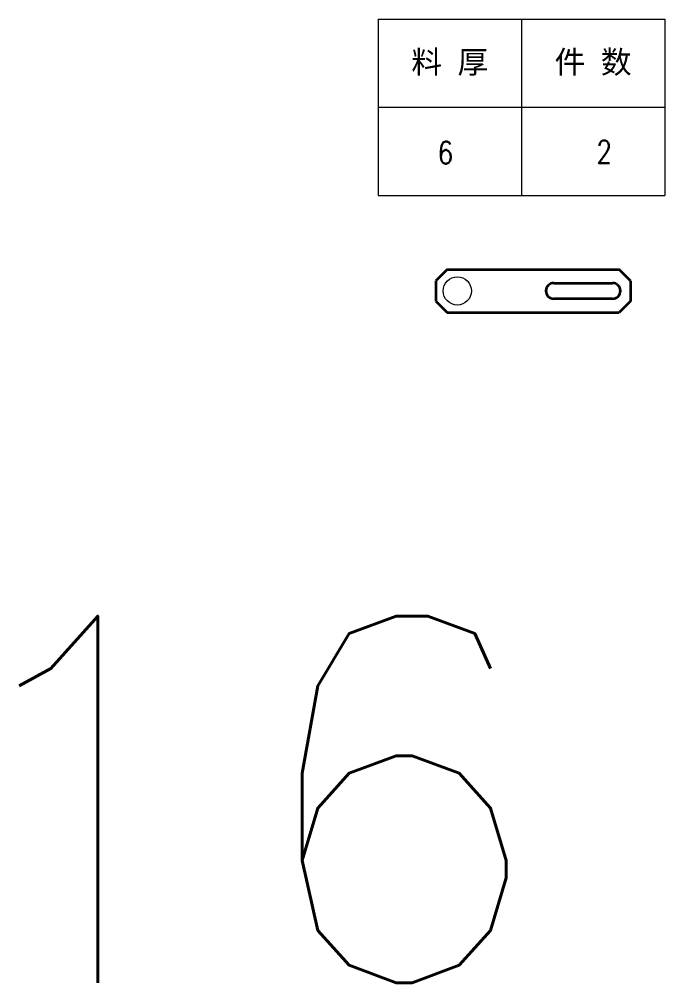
# Model space of a CAD drawing. Header units: millimetres. Extents: x -37676 to 104182, y -50696 to 34441.
# Drawn here: x -36440.3 to -36154.3, y 33990.8 to 34417.7 of the extents above; entities that cross this region are included whole.
import ezdxf
from ezdxf.enums import TextEntityAlignment as Align

# ---------------------------------------------------------------- set-up
doc = ezdxf.new("R2010")
doc.units = ezdxf.units.MM
doc.header["$LTSCALE"] = 0.5
doc.layers.add('DRAWING', color=3, linetype='Continuous', lineweight=40)
doc.layers.add('标注线', color=3, linetype='Continuous', lineweight=18)
doc.styles.add('DIM', font='romans.shx', dxfattribs={"width": 0.8, "bigfont": 'bigfont.shx'})
doc.styles.get("Standard").update_dxf_attribs({"font": 'simplex.shx'})

# ---------------------------------------------------------------- blocks, each defined once
blk = doc.blocks.new('*T85')
at = {"color": 0, "linetype": 'ByBlock', "lineweight": -2, "transparency": 16777216}
for p, q in [((0, 0), (127, 0)), ((0, 0), (0, -78)), ((63.5, 0), (63.5, -78)), ((127, 0), (127, -78)), ((0, -39), (127, -39)), ((0, -78), (127, -78))]:
    blk.add_line(p, q, dxfattribs=at)
at = {"color": 0, "transparency": 16777216, "char_height": 10, "width": 60.5, "attachment_point": 5}
for s, insert in [('{\\fSimSun|b0|i0|c134|p2;料 厚}', (31.75, -19.5)), ('{\\fSimSun|b0|i0|c134|p2;件 数}', (95.25, -19.5))]:
    blk.add_mtext(s, dxfattribs=dict(at, insert=insert))
blk = doc.blocks.new('拆图参数')
blk.add_blockref('*T85', (-63.5, 78))
at = {"style": 'DIM', "width": 0.8}
blk.add_attdef('6', text='', height=10, dxfattribs=at).set_placement((-37.13, 18.91), align=Align.MIDDLE_LEFT)
blk.add_attdef('1', text='', height=10, dxfattribs=at).set_placement((36.65, 19.27), align=Align.MIDDLE_CENTER)

msp = doc.modelspace()

# ---------------------------------------------------------------- linework, layer by layer
at = {"layer": 'DRAWING', "lineweight": 35, "ltscale": 0.225}
for p, q in [((-36250.693, 34306.809), (-36255.693, 34301.809)), ((-36255.693, 34301.809), (-36255.693, 34292.809)), ((-36169.433, 34301.809), (-36169.433, 34292.809))]:
    msp.add_line(p, q, dxfattribs=at)
at = {"layer": 'DRAWING', "lineweight": 35}
for p, q in [((-36250.693, 34306.809), (-36174.433, 34306.809)), ((-36203.433, 34300.809), (-36177.433, 34300.809)), ((-36255.693, 34292.809), (-36250.693, 34287.809)), ((-36177.433, 34293.809), (-36203.433, 34293.809)), ((-36250.693, 34287.809), (-36174.433, 34287.809))]:
    msp.add_line(p, q, dxfattribs=at)
at = {"layer": 'DRAWING', "lineweight": 35, "ltscale": 0.176777}
for p, q in [((-36169.433, 34301.809), (-36174.433, 34306.809)), ((-36169.433, 34292.809), (-36174.433, 34287.809))]:
    msp.add_line(p, q, dxfattribs=at)
at = {"layer": 'DRAWING', "lineweight": 35}
for centre, start, end in [((-36203.433, 34297.309), 90, 270), ((-36177.433, 34297.309), 270, 90)]:
    msp.add_arc(centre, 3.5, start, end, dxfattribs=at)
at = {"layer": '标注线'}
msp.add_circle((-36246.193, 34297.309), 6.25, dxfattribs=at)

# ---------------------------------------------------------------- block references
msp.add_blockref('拆图参数', (-36217.779, 34339.652), dxfattribs=at).add_auto_attribs({'1': '2', '6': '6'})

# ---------------------------------------------------------------- texts
at = {"layer": 'DRAWING', "insert": (-36342.839, 34072.055), "char_height": 162.44016, "attachment_point": 5}
msp.add_mtext('{\\Ftxt,bigfont|c134;16}', dxfattribs=at)

doc.saveas('drawing.dxf')
